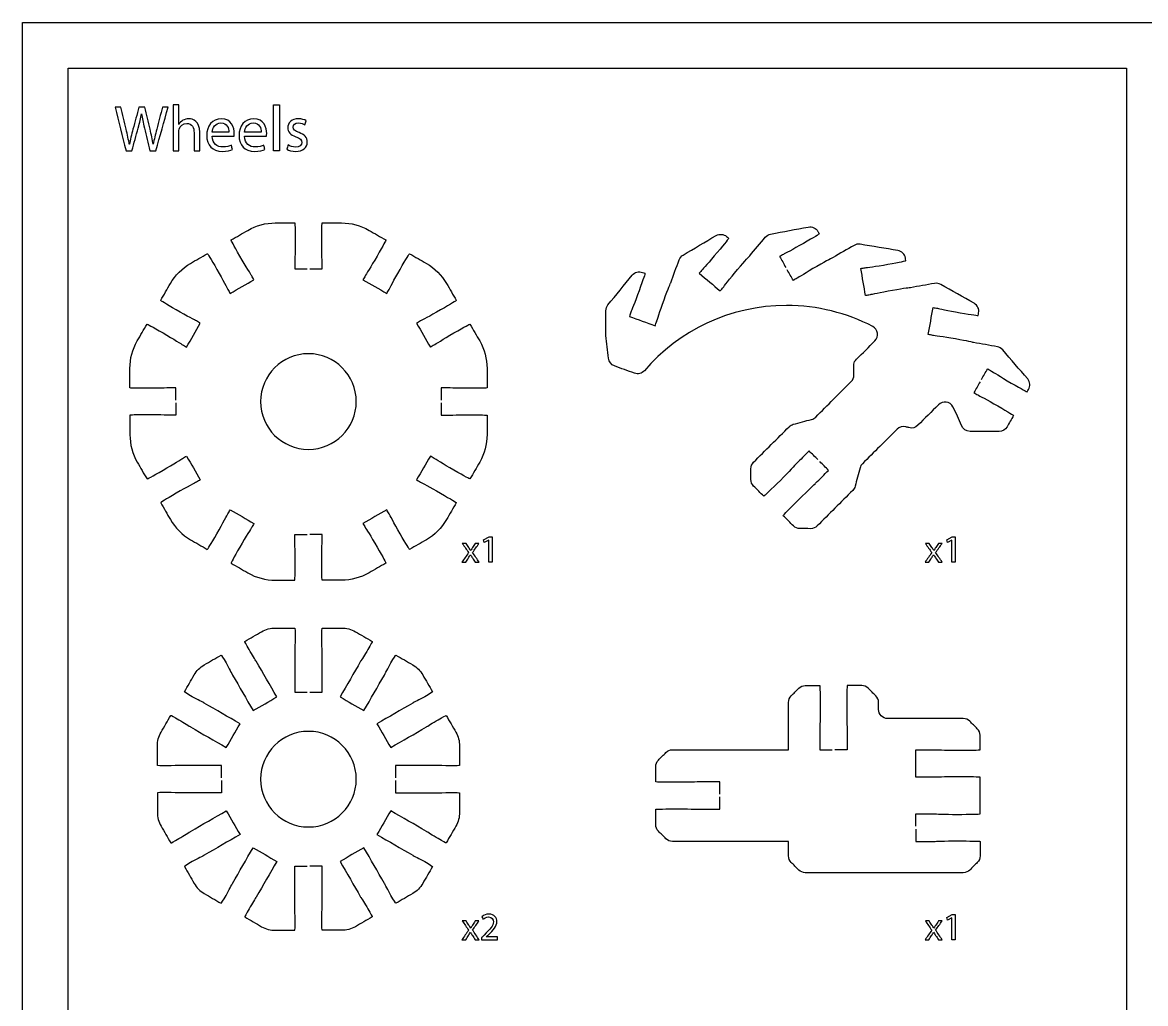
# Model space of a CAD drawing. Extents: x 0 to 395, y 205 to 450.
# Drawn here: x 0 to 122.6, y 342.9 to 450 of the extents above; entities that cross this region are included whole.
import ezdxf

# ---------------------------------------------------------------- set-up
doc = ezdxf.new("R2010")
doc.units = 0
doc.header["$MEASUREMENT"] = 0
doc.layers.add('DEFAULT', color=18, linetype='CONTINUOUS')

msp = doc.modelspace()

# ---------------------------------------------------------------- linework, layer by layer
at = {"layer": 'DEFAULT', "color": 18}
for points in [[(395, 205), (0, 205), (0, 450), (395, 450)], [(120.56, 304.92), (5, 304.92), (5, 445), (120.56, 445)], [(27.43, 441.01), (28.06, 441.01), (28.06, 436), (27.43, 436)], [(50.92, 393.49), (50.91, 393.49), (50.43, 393.23), (50.36, 393.51), (50.96, 393.84), (51.28, 393.84), (51.28, 391.09), (50.92, 391.09)], [(101.49, 393.49), (101.48, 393.49), (101.01, 393.23), (100.93, 393.51), (101.53, 393.84), (101.85, 393.84), (101.85, 391.09), (101.49, 391.09)], [(101.49, 352.27), (101.48, 352.27), (101.01, 352.01), (100.93, 352.3), (101.53, 352.62), (101.85, 352.62), (101.85, 349.87), (101.49, 349.87)]]:
    msp.add_lwpolyline(points, close=True, dxfattribs=at)
for points, knots in [([(11.31, 436), (10.91, 437.59), (10.51, 439.17), (10.11, 440.76), (10.32, 440.76), (10.54, 440.76), (10.76, 440.76), (10.94, 439.95), (11.13, 439.15), (11.32, 438.35), (11.46, 437.76), (11.59, 437.16), (11.67, 436.71), (11.68, 436.71), (11.68, 436.71), (11.69, 436.71), (11.76, 437.18), (11.91, 437.74), (12.07, 438.36), (12.29, 439.16), (12.5, 439.96), (12.71, 440.76), (12.92, 440.76), (13.14, 440.76), (13.35, 440.76), (13.54, 439.95), (13.74, 439.15), (13.93, 438.34), (14.06, 437.78), (14.19, 437.21), (14.26, 436.71), (14.27, 436.71), (14.27, 436.71), (14.28, 436.71), (14.38, 437.23), (14.51, 437.76), (14.66, 438.36), (14.87, 439.16), (15.08, 439.96), (15.29, 440.76), (15.5, 440.76), (15.7, 440.76), (15.91, 440.76), (15.46, 439.17), (15.02, 437.59), (14.57, 436), (14.35, 436), (14.14, 436), (13.92, 436), (13.72, 436.83), (13.52, 437.65), (13.32, 438.48), (13.18, 439.08), (13.08, 439.55), (13.01, 440.03), (13.01, 440.03), (13, 440.03), (13, 440.03), (12.91, 439.56), (12.81, 439.09), (12.63, 438.48), (12.41, 437.65), (12.18, 436.83), (11.95, 436), (11.74, 436), (11.53, 436), (11.31, 436)], [0, 0, 0, 0, 13.909016, 13.909016, 13.909016, 15.749016, 15.749016, 15.749016, 22.755159, 22.755159, 22.755159, 23.755159, 23.755159, 23.755159, 23.795159, 23.795159, 23.795159, 24.795159, 24.795159, 24.795159, 31.829361, 31.829361, 31.829361, 33.649361, 33.649361, 33.649361, 40.683455, 40.683455, 40.683455, 41.683455, 41.683455, 41.683455, 41.723455, 41.723455, 41.723455, 42.723455, 42.723455, 42.723455, 49.75282, 49.75282, 49.75282, 51.53282, 51.53282, 51.53282, 65.545827, 65.545827, 65.545827, 67.365827, 67.365827, 67.365827, 74.589942, 74.589942, 74.589942, 75.589942, 75.589942, 75.589942, 75.629942, 75.629942, 75.629942, 76.629942, 76.629942, 76.629942, 83.909, 83.909, 83.909, 85.729, 85.729, 85.729, 85.729]), ([(16.45, 441.01), (16.66, 441.01), (16.86, 441.01), (17.07, 441.01), (17.07, 440.3), (17.07, 439.59), (17.07, 438.88), (17.07, 438.88), (17.08, 438.88), (17.08, 438.88), (17.18, 439.06), (17.34, 439.21), (17.53, 439.32), (17.71, 439.42), (17.93, 439.49), (18.16, 439.49), (18.62, 439.49), (19.36, 439.21), (19.36, 438.03), (19.36, 437.36), (19.36, 436.68), (19.36, 436), (19.15, 436), (18.94, 436), (18.74, 436), (18.74, 436.65), (18.74, 437.31), (18.74, 437.96), (18.74, 438.51), (18.53, 438.98), (17.94, 438.98), (17.54, 438.98), (17.22, 438.7), (17.11, 438.36), (17.08, 438.27), (17.07, 438.18), (17.07, 438.06), (17.07, 437.37), (17.07, 436.69), (17.07, 436), (16.86, 436), (16.66, 436), (16.45, 436), (16.45, 437.67), (16.45, 439.34), (16.45, 441.01)], [14.203, 14.203, 14.203, 14.203, 15.963, 15.963, 15.963, 22.004, 22.004, 22.004, 22.044, 22.044, 22.044, 23.044, 23.044, 23.044, 24.044, 24.044, 24.044, 25.044, 25.044, 25.044, 30.806, 30.806, 30.806, 32.567, 32.567, 32.567, 38.128, 38.128, 38.128, 39.128, 39.128, 39.128, 40.128, 40.128, 40.128, 41.128, 41.128, 41.128, 46.969, 46.969, 46.969, 48.729, 48.729, 48.729, 62.932, 62.932, 62.932, 62.932]), ([(20.71, 437.59), (20.72, 436.75), (21.26, 436.41), (21.88, 436.41), (22.33, 436.41), (22.59, 436.49), (22.83, 436.59), (22.86, 436.44), (22.9, 436.29), (22.93, 436.14), (22.71, 436.04), (22.34, 435.93), (21.8, 435.93), (20.75, 435.93), (20.12, 436.62), (20.12, 437.65), (20.12, 438.68), (20.72, 439.49), (21.72, 439.49), (22.83, 439.49), (23.13, 438.51), (23.13, 437.88), (23.13, 437.76), (23.12, 437.66), (23.11, 437.59), (22.31, 437.59), (21.51, 437.59), (20.71, 437.59)], [6.802, 6.802, 6.802, 6.802, 7.802, 7.802, 7.802, 8.802, 8.802, 8.802, 10.097222, 10.097222, 10.097222, 11.097222, 11.097222, 11.097222, 12.097222, 12.097222, 12.097222, 13.097222, 13.097222, 13.097222, 14.097222, 14.097222, 14.097222, 15.097222, 15.097222, 15.097222, 21.899222, 21.899222, 21.899222, 21.899222]), ([(22.53, 438.04), (22.54, 438.43), (22.37, 439.05), (21.67, 439.05), (21.04, 439.05), (20.77, 438.47), (20.72, 438.04), (21.32, 438.04), (21.93, 438.04), (22.53, 438.04)], [5.141, 5.141, 5.141, 5.141, 6.141, 6.141, 6.141, 7.141, 7.141, 7.141, 12.282, 12.282, 12.282, 12.282]), ([(24.25, 437.59), (24.26, 436.75), (24.8, 436.41), (25.42, 436.41), (25.86, 436.41), (26.13, 436.49), (26.36, 436.59), (26.4, 436.44), (26.43, 436.29), (26.47, 436.14), (26.25, 436.04), (25.88, 435.93), (25.33, 435.93), (24.28, 435.93), (23.65, 436.62), (23.65, 437.65), (23.65, 438.68), (24.26, 439.49), (25.25, 439.49), (26.37, 439.49), (26.67, 438.51), (26.67, 437.88), (26.67, 437.76), (26.65, 437.66), (26.64, 437.59), (25.84, 437.59), (25.05, 437.59), (24.25, 437.59)], [6.802, 6.802, 6.802, 6.802, 7.802, 7.802, 7.802, 8.802, 8.802, 8.802, 10.097222, 10.097222, 10.097222, 11.097222, 11.097222, 11.097222, 12.097222, 12.097222, 12.097222, 13.097222, 13.097222, 13.097222, 14.097222, 14.097222, 14.097222, 15.097222, 15.097222, 15.097222, 21.899222, 21.899222, 21.899222, 21.899222]), ([(26.07, 438.04), (26.07, 438.43), (25.9, 439.05), (25.21, 439.05), (24.58, 439.05), (24.3, 438.47), (24.25, 438.04), (24.86, 438.04), (25.46, 438.04), (26.07, 438.04)], [5.141, 5.141, 5.141, 5.141, 6.141, 6.141, 6.141, 7.141, 7.141, 7.141, 12.282, 12.282, 12.282, 12.282]), ([(29.01, 436.64), (29.2, 436.51), (29.52, 436.39), (29.83, 436.39), (30.28, 436.39), (30.5, 436.61), (30.5, 436.9), (30.5, 437.19), (30.32, 437.35), (29.86, 437.52), (29.25, 437.74), (28.96, 438.08), (28.96, 438.49), (28.96, 439.04), (29.4, 439.49), (30.14, 439.49), (30.48, 439.49), (30.79, 439.39), (30.98, 439.28), (30.92, 439.13), (30.87, 438.98), (30.82, 438.83), (30.69, 438.91), (30.44, 439.03), (30.12, 439.03), (29.76, 439.03), (29.55, 438.82), (29.55, 438.56), (29.55, 438.28), (29.76, 438.15), (30.2, 437.98), (30.79, 437.76), (31.1, 437.46), (31.1, 436.95), (31.1, 436.35), (30.63, 435.93), (29.82, 435.93), (29.44, 435.93), (29.1, 436.02), (28.86, 436.16), (28.91, 436.32), (28.96, 436.48), (29.01, 436.64)], [1.41134, 1.41134, 1.41134, 1.41134, 2.41134, 2.41134, 2.41134, 3.41134, 3.41134, 3.41134, 4.41134, 4.41134, 4.41134, 5.41134, 5.41134, 5.41134, 6.41134, 6.41134, 6.41134, 7.41134, 7.41134, 7.41134, 8.764854, 8.764854, 8.764854, 9.764854, 9.764854, 9.764854, 10.764854, 10.764854, 10.764854, 11.764854, 11.764854, 11.764854, 12.764854, 12.764854, 12.764854, 13.764854, 13.764854, 13.764854, 14.764854, 14.764854, 14.764854, 16.176194, 16.176194, 16.176194, 16.176194]), ([(48.44, 393.13), (48.54, 392.99), (48.64, 392.84), (48.73, 392.69), (48.81, 392.58), (48.87, 392.47), (48.94, 392.36), (48.94, 392.36), (48.95, 392.36), (48.95, 392.36), (49.02, 392.48), (49.09, 392.59), (49.16, 392.7), (49.25, 392.84), (49.35, 392.99), (49.44, 393.13), (49.58, 393.13), (49.71, 393.13), (49.85, 393.13), (49.61, 392.8), (49.38, 392.47), (49.15, 392.14), (49.39, 391.79), (49.63, 391.44), (49.87, 391.09), (49.73, 391.09), (49.58, 391.09), (49.44, 391.09), (49.34, 391.24), (49.24, 391.39), (49.14, 391.55), (49.06, 391.67), (48.99, 391.78), (48.91, 391.9), (48.85, 391.78), (48.77, 391.67), (48.7, 391.55), (48.6, 391.39), (48.5, 391.24), (48.4, 391.09), (48.27, 391.09), (48.13, 391.09), (47.99, 391.09), (48.23, 391.43), (48.48, 391.78), (48.72, 392.13), (48.49, 392.47), (48.26, 392.8), (48.03, 393.13), (48.16, 393.13), (48.3, 393.13), (48.44, 393.13)], [0, 0, 0, 0, 1.496308, 1.496308, 1.496308, 2.496308, 2.496308, 2.496308, 2.532308, 2.532308, 2.532308, 3.532308, 3.532308, 3.532308, 5.012538, 5.012538, 5.012538, 6.150538, 6.150538, 6.150538, 9.584447, 9.584447, 9.584447, 13.210123, 13.210123, 13.210123, 14.409123, 14.409123, 14.409123, 15.970138, 15.970138, 15.970138, 16.993138, 16.993138, 16.993138, 17.993138, 17.993138, 17.993138, 19.546556, 19.546556, 19.546556, 20.710556, 20.710556, 20.710556, 24.320184, 24.320184, 24.320184, 27.777882, 27.777882, 27.777882, 28.953882, 28.953882, 28.953882, 28.953882]), ([(99.02, 393.13), (99.11, 392.99), (99.21, 392.84), (99.31, 392.69), (99.38, 392.58), (99.45, 392.47), (99.52, 392.36), (99.52, 392.36), (99.52, 392.36), (99.53, 392.36), (99.6, 392.48), (99.66, 392.59), (99.73, 392.7), (99.83, 392.84), (99.92, 392.99), (100.02, 393.13), (100.15, 393.13), (100.29, 393.13), (100.42, 393.13), (100.19, 392.8), (99.96, 392.47), (99.72, 392.14), (99.96, 391.79), (100.2, 391.44), (100.44, 391.09), (100.3, 391.09), (100.16, 391.09), (100.02, 391.09), (99.92, 391.24), (99.82, 391.39), (99.72, 391.55), (99.64, 391.67), (99.57, 391.78), (99.49, 391.9), (99.42, 391.78), (99.35, 391.67), (99.27, 391.55), (99.18, 391.39), (99.08, 391.24), (98.98, 391.09), (98.84, 391.09), (98.7, 391.09), (98.57, 391.09), (98.81, 391.43), (99.05, 391.78), (99.3, 392.13), (99.06, 392.47), (98.83, 392.8), (98.6, 393.13), (98.74, 393.13), (98.88, 393.13), (99.02, 393.13)], [1.176, 1.176, 1.176, 1.176, 2.672308, 2.672308, 2.672308, 3.672308, 3.672308, 3.672308, 3.708308, 3.708308, 3.708308, 4.708308, 4.708308, 4.708308, 6.188538, 6.188538, 6.188538, 7.326538, 7.326538, 7.326538, 10.760447, 10.760447, 10.760447, 14.386123, 14.386123, 14.386123, 15.585123, 15.585123, 15.585123, 17.146138, 17.146138, 17.146138, 18.169138, 18.169138, 18.169138, 19.169138, 19.169138, 19.169138, 20.722556, 20.722556, 20.722556, 21.887556, 21.887556, 21.887556, 25.497756, 25.497756, 25.497756, 28.955454, 28.955454, 28.955454, 30.131454, 30.131454, 30.131454, 30.131454]), ([(50.11, 349.87), (50.11, 349.95), (50.11, 350.02), (50.11, 350.1), (50.21, 350.19), (50.3, 350.29), (50.4, 350.38), (51.1, 351.05), (51.42, 351.41), (51.42, 351.82), (51.42, 352.1), (51.29, 352.36), (50.88, 352.36), (50.63, 352.36), (50.42, 352.23), (50.29, 352.12), (50.26, 352.21), (50.22, 352.3), (50.18, 352.39), (50.37, 352.55), (50.64, 352.67), (50.95, 352.67), (51.55, 352.67), (51.8, 352.26), (51.8, 351.87), (51.8, 351.36), (51.43, 350.95), (50.85, 350.39), (50.78, 350.32), (50.7, 350.25), (50.63, 350.18), (51.04, 350.18), (51.45, 350.18), (51.86, 350.18), (51.86, 350.08), (51.86, 349.97), (51.86, 349.87), (51.28, 349.87), (50.69, 349.87), (50.11, 349.87)], [4.977, 4.977, 4.977, 4.977, 5.624, 5.624, 5.624, 6.777406, 6.777406, 6.777406, 7.777406, 7.777406, 7.777406, 8.777406, 8.777406, 8.777406, 9.777406, 9.777406, 9.777406, 10.592847, 10.592847, 10.592847, 11.592847, 11.592847, 11.592847, 12.592847, 12.592847, 12.592847, 13.592847, 13.592847, 13.592847, 14.465733, 14.465733, 14.465733, 17.967733, 17.967733, 17.967733, 18.843733, 18.843733, 18.843733, 23.820733, 23.820733, 23.820733, 23.820733]), ([(48.44, 351.92), (48.54, 351.77), (48.64, 351.62), (48.73, 351.48), (48.81, 351.36), (48.87, 351.26), (48.94, 351.14), (48.94, 351.14), (48.95, 351.14), (48.95, 351.14), (49.02, 351.27), (49.09, 351.37), (49.16, 351.48), (49.25, 351.63), (49.35, 351.77), (49.44, 351.92), (49.58, 351.92), (49.71, 351.92), (49.85, 351.92), (49.61, 351.59), (49.38, 351.26), (49.15, 350.93), (49.39, 350.57), (49.63, 350.22), (49.87, 349.87), (49.73, 349.87), (49.58, 349.87), (49.44, 349.87), (49.34, 350.02), (49.24, 350.18), (49.14, 350.33), (49.06, 350.45), (49, 350.56), (48.92, 350.69), (48.85, 350.56), (48.77, 350.45), (48.7, 350.33), (48.6, 350.18), (48.5, 350.02), (48.4, 349.87), (48.27, 349.87), (48.13, 349.87), (47.99, 349.87), (48.24, 350.22), (48.48, 350.57), (48.72, 350.91), (48.49, 351.25), (48.26, 351.58), (48.03, 351.92), (48.16, 351.92), (48.3, 351.92), (48.44, 351.92)], [0, 0, 0, 0, 1.496308, 1.496308, 1.496308, 2.496308, 2.496308, 2.496308, 2.532308, 2.532308, 2.532308, 3.532308, 3.532308, 3.532308, 5.012538, 5.012538, 5.012538, 6.150538, 6.150538, 6.150538, 9.584447, 9.584447, 9.584447, 13.210123, 13.210123, 13.210123, 14.409123, 14.409123, 14.409123, 15.970138, 15.970138, 15.970138, 16.993138, 16.993138, 16.993138, 17.993138, 17.993138, 17.993138, 19.546556, 19.546556, 19.546556, 20.710556, 20.710556, 20.710556, 24.320184, 24.320184, 24.320184, 27.777882, 27.777882, 27.777882, 28.953882, 28.953882, 28.953882, 28.953882]), ([(99.02, 351.92), (99.11, 351.77), (99.21, 351.62), (99.31, 351.48), (99.38, 351.36), (99.45, 351.26), (99.52, 351.14), (99.52, 351.14), (99.52, 351.14), (99.53, 351.14), (99.6, 351.27), (99.66, 351.37), (99.73, 351.48), (99.83, 351.63), (99.92, 351.77), (100.02, 351.92), (100.15, 351.92), (100.29, 351.92), (100.42, 351.92), (100.19, 351.59), (99.96, 351.26), (99.72, 350.93), (99.96, 350.57), (100.2, 350.22), (100.44, 349.87), (100.3, 349.87), (100.16, 349.87), (100.02, 349.87), (99.92, 350.02), (99.82, 350.18), (99.72, 350.33), (99.64, 350.45), (99.57, 350.56), (99.49, 350.69), (99.42, 350.56), (99.35, 350.45), (99.27, 350.33), (99.18, 350.18), (99.08, 350.02), (98.98, 349.87), (98.84, 349.87), (98.7, 349.87), (98.57, 349.87), (98.81, 350.22), (99.05, 350.57), (99.3, 350.91), (99.06, 351.25), (98.83, 351.58), (98.6, 351.92), (98.74, 351.92), (98.88, 351.92), (99.02, 351.92)], [0, 0, 0, 0, 1.496308, 1.496308, 1.496308, 2.496308, 2.496308, 2.496308, 2.532308, 2.532308, 2.532308, 3.532308, 3.532308, 3.532308, 5.012538, 5.012538, 5.012538, 6.150538, 6.150538, 6.150538, 9.584447, 9.584447, 9.584447, 13.210123, 13.210123, 13.210123, 14.409123, 14.409123, 14.409123, 15.970138, 15.970138, 15.970138, 16.993138, 16.993138, 16.993138, 17.993138, 17.993138, 17.993138, 19.546556, 19.546556, 19.546556, 20.710556, 20.710556, 20.710556, 24.320184, 24.320184, 24.320184, 27.777882, 27.777882, 27.777882, 28.953882, 28.953882, 28.953882, 28.953882])]:
    msp.add_open_spline(points, degree=3, knots=knots, dxfattribs=at)
at = {"layer": 'DEFAULT', "color": 1}
for points, knots in [([(16.73, 408.77), (16.73, 409.22), (16.73, 409.67), (16.73, 410.12), (16.57, 410.12), (16.4, 410.12), (16.24, 410.12), (16.11, 410.12), (15.12, 410.07), (13.73, 410.07), (12.35, 410.07), (11.73, 410.09), (11.73, 410.12), (11.73, 410.82), (11.73, 411.53), (11.73, 412.24), (11.73, 413.29), (12.01, 414.33), (12.54, 415.24), (12.89, 415.85), (13.24, 416.46), (13.6, 417.07), (13.61, 417.09), (14.16, 416.81), (15.35, 416.11), (16.55, 415.42), (17.39, 414.88), (17.49, 414.82), (17.64, 414.74), (17.78, 414.65), (17.92, 414.57), (18.42, 415.43), (18.92, 416.3), (19.42, 417.17), (19.28, 417.25), (19.14, 417.33), (18.99, 417.42), (18.88, 417.48), (18, 417.93), (16.8, 418.62), (15.62, 419.3), (15.1, 419.64), (15.1, 419.67), (15.45, 420.28), (15.8, 420.89), (16.15, 421.5), (16.68, 422.41), (17.43, 423.17), (18.34, 423.7), (18.96, 424.05), (19.57, 424.4), (20.18, 424.76), (20.21, 424.76), (20.55, 424.23), (21.23, 423.05), (21.92, 421.85), (22.37, 420.97), (22.44, 420.86), (22.52, 420.71), (22.6, 420.57), (22.68, 420.43), (23.55, 420.92), (24.41, 421.42), (25.28, 421.92), (25.2, 422.07), (25.12, 422.21), (25.03, 422.36), (24.97, 422.47), (24.43, 423.3), (23.74, 424.5), (23.05, 425.7), (22.76, 426.24), (22.78, 426.26), (23.39, 426.61), (24, 426.96), (24.61, 427.31), (25.52, 427.84), (26.56, 428.12), (27.61, 428.12), (28.32, 428.12), (29.03, 428.12), (29.73, 428.12), (29.76, 428.12), (29.78, 427.5), (29.78, 426.12), (29.78, 424.74), (29.73, 423.74), (29.73, 423.62), (29.73, 423.45), (29.73, 423.28), (29.73, 423.12), (30.18, 423.12), (30.63, 423.12), (31.08, 423.12)], [0, 0, 0, 0, 3.82, 3.82, 3.82, 5.23, 5.23, 5.23, 6.23, 6.23, 6.23, 7.23, 7.23, 7.23, 13.24, 13.24, 13.24, 14.24, 14.24, 14.24, 20.234673, 20.234673, 20.234673, 21.234673, 21.234673, 21.234673, 22.234673, 22.234673, 22.234673, 23.646232, 23.646232, 23.646232, 32.145179, 32.145179, 32.145179, 33.556738, 33.556738, 33.556738, 34.556738, 34.556738, 34.556738, 35.556738, 35.556738, 35.556738, 41.546413, 41.546413, 41.546413, 42.546413, 42.546413, 42.546413, 48.563406, 48.563406, 48.563406, 49.563406, 49.563406, 49.563406, 50.563406, 50.563406, 50.563406, 51.978644, 51.978644, 51.978644, 60.477591, 60.477591, 60.477591, 61.89283, 61.89283, 61.89283, 62.89283, 62.89283, 62.89283, 63.89283, 63.89283, 63.89283, 69.887502, 69.887502, 69.887502, 70.887502, 70.887502, 70.887502, 76.897502, 76.897502, 76.897502, 77.897502, 77.897502, 77.897502, 78.897502, 78.897502, 78.897502, 80.317502, 80.317502, 80.317502, 84.147502, 84.147502, 84.147502, 84.147502]), ([(31.38, 423.12), (31.83, 423.12), (32.28, 423.12), (32.73, 423.12), (32.73, 423.28), (32.73, 423.45), (32.73, 423.62), (32.73, 423.74), (32.68, 424.74), (32.68, 426.12), (32.68, 427.5), (32.71, 428.12), (32.73, 428.12), (33.44, 428.12), (34.14, 428.12), (34.85, 428.12), (35.9, 428.12), (36.94, 427.84), (37.85, 427.31), (38.46, 426.96), (39.07, 426.61), (39.68, 426.26), (39.71, 426.24), (39.42, 425.7), (38.72, 424.5), (38.03, 423.3), (37.5, 422.47), (37.43, 422.36), (37.35, 422.21), (37.27, 422.07), (37.18, 421.92), (38.05, 421.42), (38.91, 420.92), (39.78, 420.43), (39.86, 420.57), (39.95, 420.71), (40.03, 420.86), (40.09, 420.97), (40.55, 421.85), (41.24, 423.05), (41.92, 424.24), (42.25, 424.76), (42.28, 424.76), (42.89, 424.4), (43.5, 424.05), (44.11, 423.7), (45.03, 423.17), (45.78, 422.41), (46.31, 421.5), (46.67, 420.89), (47.02, 420.28), (47.37, 419.67), (47.37, 419.63), (46.85, 419.3), (45.66, 418.62), (44.46, 417.93), (43.58, 417.48), (43.47, 417.42), (43.33, 417.33), (43.18, 417.25), (43.04, 417.17), (43.54, 416.3), (44.04, 415.43), (44.54, 414.57), (44.68, 414.65), (44.83, 414.74), (44.97, 414.82), (45.08, 414.88), (45.91, 415.42), (47.11, 416.11), (48.31, 416.81), (48.86, 417.09), (48.87, 417.07), (49.22, 416.46), (49.58, 415.84), (49.93, 415.23), (50.45, 414.32), (50.73, 413.28), (50.73, 412.23), (50.73, 411.53), (50.73, 410.82), (50.73, 410.12), (50.73, 410.09), (50.12, 410.07), (48.73, 410.07), (47.35, 410.07), (46.36, 410.12), (46.23, 410.12), (46.06, 410.12), (45.9, 410.12), (45.73, 410.12), (45.73, 409.67), (45.73, 409.22), (45.73, 408.77)], [0, 0, 0, 0, 3.82, 3.82, 3.82, 5.24, 5.24, 5.24, 6.24, 6.24, 6.24, 7.24, 7.24, 7.24, 13.25, 13.25, 13.25, 14.25, 14.25, 14.25, 20.253332, 20.253332, 20.253332, 21.253332, 21.253332, 21.253332, 22.253332, 22.253332, 22.253332, 23.673544, 23.673544, 23.673544, 32.172491, 32.172491, 32.172491, 33.592702, 33.592702, 33.592702, 34.592702, 34.592702, 34.592702, 35.592702, 35.592702, 35.592702, 41.587375, 41.587375, 41.587375, 42.587375, 42.587375, 42.587375, 48.590707, 48.590707, 48.590707, 49.590707, 49.590707, 49.590707, 50.590707, 50.590707, 50.590707, 52.002266, 52.002266, 52.002266, 60.501213, 60.501213, 60.501213, 61.912773, 61.912773, 61.912773, 62.912773, 62.912773, 62.912773, 63.912773, 63.912773, 63.912773, 69.933437, 69.933437, 69.933437, 70.933437, 70.933437, 70.933437, 76.933437, 76.933437, 76.933437, 77.933437, 77.933437, 77.933437, 78.933437, 78.933437, 78.933437, 80.353437, 80.353437, 80.353437, 84.183437, 84.183437, 84.183437, 84.183437]), ([(86.86, 402.28), (86.54, 402.59), (86.22, 402.91), (85.9, 403.23), (85.43, 402.76), (84.96, 402.29), (84.49, 401.82), (84.4, 401.73), (83.73, 401), (82.76, 400.01), (81.79, 399.05), (80.99, 398.28), (80.95, 398.28), (80.58, 398.66), (80.21, 399.03), (79.83, 399.4), (79.65, 399.59), (79.54, 399.85), (79.54, 400.11), (79.54, 400.5), (79.54, 400.89), (79.54, 401.28), (79.54, 401.55), (79.65, 401.8), (79.83, 401.99), (81.13, 403.28), (82.42, 404.58), (83.72, 405.87), (83.84, 406), (84, 406.09), (84.17, 406.14), (84.83, 406.31), (85.5, 406.49), (86.17, 406.67), (86.34, 406.72), (86.5, 406.81), (86.62, 406.93), (87.92, 408.23), (89.21, 409.52), (90.5, 410.82), (90.7, 411), (90.8, 411.26), (90.8, 411.53), (90.8, 411.92), (90.8, 412.31), (90.8, 412.7), (90.8, 412.9), (90.9, 413.06), (91.09, 413.24), (91.75, 413.91), (92.42, 414.57), (93.08, 415.23), (93.55, 415.7), (93.44, 416.51), (92.85, 416.82), (90.03, 418.28), (86.82, 419.11), (83.43, 419.11), (77.22, 419.11), (71.66, 416.35), (67.91, 411.99), (67.64, 411.68), (67.2, 411.57), (66.82, 411.71), (66.09, 411.98), (65.37, 412.24), (64.64, 412.51), (64.29, 412.64), (64.03, 412.96), (63.99, 413.34), (63.9, 414.17), (63.8, 415), (63.71, 415.83), (63.71, 415.85), (63.71, 415.87), (63.71, 415.89), (63.71, 416.78), (63.71, 417.66), (63.71, 418.54), (63.71, 418.78), (63.79, 419), (63.93, 419.18), (64.82, 420.26), (65.7, 421.33), (66.59, 422.41), (66.86, 422.74), (67.31, 422.86), (67.7, 422.72), (67.8, 422.68), (67.89, 422.65), (67.98, 422.62), (68, 422.61), (67.81, 422.02), (67.34, 420.72), (66.87, 419.42), (66.48, 418.51), (66.44, 418.39), (66.38, 418.23), (66.33, 418.07), (66.27, 417.92), (67.21, 417.58), (68.15, 417.23), (69.09, 416.89), (69.14, 417.05), (69.2, 417.2), (69.26, 417.36), (69.3, 417.48), (69.59, 418.43), (70.06, 419.73), (70.54, 421.03), (70.77, 421.52), (70.8, 421.59), (71.1, 422.42), (71.4, 423.26), (71.7, 424.09), (71.78, 424.31), (71.94, 424.49), (72.14, 424.61), (73.34, 425.32), (74.54, 426.03), (75.74, 426.74), (76.1, 426.95), (76.56, 426.91), (76.89, 426.64), (76.96, 426.58), (77.04, 426.52), (77.11, 426.46), (77.13, 426.44), (76.75, 425.95), (75.86, 424.89), (74.98, 423.83), (74.3, 423.1), (74.22, 423), (74.11, 422.88), (74.01, 422.75), (73.9, 422.62), (74.66, 421.98), (75.43, 421.34), (76.2, 420.7), (76.3, 420.82), (76.41, 420.95), (76.52, 421.08), (76.6, 421.18), (77.2, 421.97), (78.09, 423.03), (78.98, 424.08), (79.36, 424.47), (79.41, 424.53), (79.98, 425.21), (80.55, 425.89), (81.12, 426.56), (81.27, 426.74), (81.47, 426.86), (81.7, 426.9), (83.07, 427.16), (84.44, 427.42), (85.81, 427.67), (86.23, 427.75), (86.65, 427.56), (86.86, 427.19), (86.91, 427.11), (86.96, 427.02), (87.01, 426.93), (86.99, 426.89), (86.46, 426.56), (85.3, 425.89), (84.1, 425.2), (83.22, 424.75), (83.11, 424.69), (82.97, 424.6), (82.82, 424.52), (82.68, 424.44), (82.9, 424.05), (83.13, 423.66), (83.35, 423.27)], [0, 0, 0, 0, 3.825454, 3.825454, 3.825454, 9.482308, 9.482308, 9.482308, 10.482308, 10.482308, 10.482308, 11.482308, 11.482308, 11.482308, 15.979508, 15.979508, 15.979508, 16.979508, 16.979508, 16.979508, 20.299508, 20.299508, 20.299508, 21.299508, 21.299508, 21.299508, 36.869999, 36.869999, 36.869999, 37.869999, 37.869999, 37.869999, 43.759524, 43.759524, 43.759524, 44.759524, 44.759524, 44.759524, 60.330015, 60.330015, 60.330015, 61.330015, 61.330015, 61.330015, 64.650015, 64.650015, 64.650015, 65.650015, 65.650015, 65.650015, 73.619111, 73.619111, 73.619111, 74.619111, 74.619111, 74.619111, 75.619111, 75.619111, 75.619111, 76.619111, 76.619111, 76.619111, 77.619111, 77.619111, 77.619111, 84.186561, 84.186561, 84.186561, 85.186561, 85.186561, 85.186561, 92.300562, 92.300562, 92.300562, 93.300562, 93.300562, 93.300562, 100.810562, 100.810562, 100.810562, 101.810562, 101.810562, 101.810562, 113.676049, 113.676049, 113.676049, 114.676049, 114.676049, 114.676049, 115.504783, 115.504783, 115.504783, 116.504783, 116.504783, 116.504783, 117.504783, 117.504783, 117.504783, 118.91875, 118.91875, 118.91875, 127.422172, 127.422172, 127.422172, 128.836138, 128.836138, 128.836138, 129.836138, 129.836138, 129.836138, 130.836138, 130.836138, 130.836138, 138.368157, 138.368157, 138.368157, 139.368157, 139.368157, 139.368157, 151.225855, 151.225855, 151.225855, 152.225855, 152.225855, 152.225855, 153.056818, 153.056818, 153.056818, 154.056818, 154.056818, 154.056818, 155.056818, 155.056818, 155.056818, 156.469086, 156.469086, 156.469086, 164.965656, 164.965656, 164.965656, 166.377923, 166.377923, 166.377923, 167.377923, 167.377923, 167.377923, 168.377923, 168.377923, 168.377923, 175.909092, 175.909092, 175.909092, 176.909092, 176.909092, 176.909092, 188.771132, 188.771132, 188.771132, 189.771132, 189.771132, 189.771132, 190.614679, 190.614679, 190.614679, 191.614679, 191.614679, 191.614679, 192.614679, 192.614679, 192.614679, 194.03489, 194.03489, 194.03489, 197.856434, 197.856434, 197.856434, 197.856434]), ([(104.72, 411.02), (104.94, 411.41), (105.17, 411.8), (105.4, 412.19), (105.54, 412.11), (105.68, 412.02), (105.83, 411.94), (105.94, 411.87), (106.77, 411.34), (107.97, 410.64), (109.17, 409.95), (109.71, 409.66), (109.73, 409.69), (109.78, 409.77), (109.82, 409.85), (109.87, 409.94), (110.08, 410.3), (110.04, 410.77), (109.77, 411.09), (108.86, 412.15), (107.95, 413.21), (107.04, 414.27), (106.89, 414.44), (106.68, 414.56), (106.46, 414.6), (105.59, 414.76), (104.71, 414.91), (103.84, 415.06), (103.77, 415.07), (103.24, 415.22), (101.88, 415.46), (100.52, 415.7), (99.53, 415.82), (99.41, 415.84), (99.24, 415.87), (99.08, 415.9), (98.91, 415.93), (99.09, 416.92), (99.26, 417.9), (99.44, 418.88), (99.6, 418.86), (99.76, 418.83), (99.93, 418.8), (100.05, 418.78), (101.02, 418.56), (102.38, 418.32), (103.74, 418.08), (104.36, 417.99), (104.36, 418.02), (104.38, 418.11), (104.39, 418.21), (104.41, 418.3), (104.49, 418.72), (104.29, 419.14), (103.92, 419.35), (102.7, 420.03), (101.49, 420.72), (100.27, 421.4), (100.07, 421.51), (99.84, 421.56), (99.61, 421.51), (98.74, 421.36), (97.86, 421.21), (96.99, 421.05), (96.92, 421.04), (96.37, 420.99), (95.01, 420.75), (93.65, 420.51), (92.68, 420.3), (92.56, 420.27), (92.39, 420.24), (92.23, 420.21), (92.07, 420.19), (91.89, 421.17), (91.72, 422.15), (91.55, 423.14), (91.71, 423.17), (91.87, 423.2), (92.04, 423.22), (92.16, 423.25), (93.15, 423.37), (94.51, 423.61), (95.86, 423.85), (96.47, 423.98), (96.47, 424.01), (96.45, 424.1), (96.43, 424.2), (96.42, 424.29), (96.35, 424.71), (96.01, 425.04), (95.6, 425.11), (94.22, 425.33), (92.85, 425.56), (91.47, 425.79), (91.24, 425.83), (91.01, 425.78), (90.81, 425.67), (90.04, 425.23), (89.27, 424.78), (88.51, 424.34), (88.44, 424.31), (87.95, 424.07), (86.75, 423.38), (85.55, 422.69), (84.72, 422.15), (84.61, 422.09), (84.46, 422.01), (84.32, 421.92), (84.18, 421.84), (83.95, 422.23), (83.73, 422.62), (83.5, 423.01)], [0, 0, 0, 0, 3.835205, 3.835205, 3.835205, 5.255417, 5.255417, 5.255417, 6.255417, 6.255417, 6.255417, 7.255417, 7.255417, 7.255417, 8.075295, 8.075295, 8.075295, 9.075295, 9.075295, 9.075295, 20.932714, 20.932714, 20.932714, 21.932714, 21.932714, 21.932714, 29.45762, 29.45762, 29.45762, 30.45762, 30.45762, 30.45762, 31.45762, 31.45762, 31.45762, 32.879766, 32.879766, 32.879766, 41.379607, 41.379607, 41.379607, 42.790174, 42.790174, 42.790174, 43.790174, 43.790174, 43.790174, 44.790174, 44.790174, 44.790174, 45.612184, 45.612184, 45.612184, 46.612184, 46.612184, 46.612184, 58.468883, 58.468883, 58.468883, 59.468883, 59.468883, 59.468883, 67.001903, 67.001903, 67.001903, 68.001903, 68.001903, 68.001903, 69.001903, 69.001903, 69.001903, 70.41247, 70.41247, 70.41247, 78.912312, 78.912312, 78.912312, 80.332734, 80.332734, 80.332734, 81.332734, 81.332734, 81.332734, 82.332734, 82.332734, 82.332734, 83.156506, 83.156506, 83.156506, 84.156506, 84.156506, 84.156506, 96.004755, 96.004755, 96.004755, 97.004755, 97.004755, 97.004755, 104.531241, 104.531241, 104.531241, 105.531241, 105.531241, 105.531241, 106.531241, 106.531241, 106.531241, 107.951453, 107.951453, 107.951453, 111.772997, 111.772997, 111.772997, 111.772997]), ([(31.23, 403.4), (28.35, 403.4), (26.01, 405.73), (26.01, 408.62), (26.01, 411.5), (28.35, 413.84), (31.23, 413.84), (34.11, 413.84), (36.45, 411.5), (36.45, 408.62), (36.45, 405.73), (34.11, 403.4), (31.23, 403.4)], [1, 1, 1, 1, 2, 2, 2, 3, 3, 3, 4, 4, 4, 5, 5, 5, 5]), ([(104.57, 410.76), (104.35, 410.37), (104.12, 409.98), (103.9, 409.59), (104.04, 409.51), (104.19, 409.43), (104.33, 409.34), (104.44, 409.28), (105.32, 408.83), (106.52, 408.14), (107.71, 407.45), (108.23, 407.12), (108.23, 407.09), (107.99, 406.68), (107.75, 406.27), (107.51, 405.86), (107.34, 405.55), (107, 405.36), (106.65, 405.36), (105.59, 405.36), (104.53, 405.36), (103.47, 405.36), (103.05, 405.36), (102.68, 405.62), (102.53, 406.01), (102.26, 406.71), (101.95, 407.38), (101.61, 408.04), (101.3, 408.64), (100.5, 408.75), (100.02, 408.27), (99.27, 407.52), (98.52, 406.77), (97.77, 406.03), (97.52, 405.77), (97.15, 405.67), (96.8, 405.77), (96.69, 405.8), (96.58, 405.83), (96.46, 405.86), (96.12, 405.95), (95.75, 405.85), (95.5, 405.6), (94.24, 404.34), (92.98, 403.09), (91.73, 401.83), (91.6, 401.71), (91.51, 401.55), (91.46, 401.38), (91.28, 400.71), (91.1, 400.04), (90.92, 399.37), (90.88, 399.2), (90.79, 399.05), (90.67, 398.92), (89.37, 397.63), (88.08, 396.33), (86.78, 395.04), (86.6, 394.85), (86.34, 394.74), (86.07, 394.74), (85.68, 394.75), (85.3, 394.75), (84.91, 394.75), (84.64, 394.75), (84.39, 394.85), (84.2, 395.04), (83.83, 395.41), (83.45, 395.79), (83.08, 396.16), (83.08, 396.2), (83.84, 397), (84.81, 397.96), (85.79, 398.94), (86.52, 399.61), (86.61, 399.7), (87.08, 400.17), (87.55, 400.64), (88.02, 401.11), (87.71, 401.43), (87.39, 401.75), (87.07, 402.06)], [0, 0, 0, 0, 3.821544, 3.821544, 3.821544, 5.241755, 5.241755, 5.241755, 6.241755, 6.241755, 6.241755, 7.241755, 7.241755, 7.241755, 11.287852, 11.287852, 11.287852, 12.287852, 12.287852, 12.287852, 21.307852, 21.307852, 21.307852, 22.307852, 22.307852, 22.307852, 23.307852, 23.307852, 23.307852, 24.307852, 24.307852, 24.307852, 33.330546, 33.330546, 33.330546, 34.330546, 34.330546, 34.330546, 35.325131, 35.325131, 35.325131, 36.325131, 36.325131, 36.325131, 51.428939, 51.428939, 51.428939, 52.428939, 52.428939, 52.428939, 58.33071, 58.33071, 58.33071, 59.33071, 59.33071, 59.33071, 74.908274, 74.908274, 74.908274, 75.908274, 75.908274, 75.908274, 79.218289, 79.218289, 79.218289, 80.218289, 80.218289, 80.218289, 84.722565, 84.722565, 84.722565, 85.722565, 85.722565, 85.722565, 86.722565, 86.722565, 86.722565, 92.379419, 92.379419, 92.379419, 96.197795, 96.197795, 96.197795, 96.197795]), ([(16.73, 408.47), (16.73, 408.02), (16.73, 407.57), (16.73, 407.12), (16.57, 407.12), (16.4, 407.12), (16.24, 407.12), (16.11, 407.12), (15.12, 407.17), (13.73, 407.17), (12.35, 407.17), (11.73, 407.15), (11.73, 407.12), (11.73, 406.41), (11.73, 405.71), (11.73, 405), (11.73, 403.95), (12.01, 402.91), (12.54, 402), (12.89, 401.39), (13.24, 400.78), (13.6, 400.17), (13.61, 400.15), (14.16, 400.43), (15.35, 401.12), (16.55, 401.82), (17.39, 402.36), (17.49, 402.42), (17.64, 402.5), (17.78, 402.58), (17.92, 402.67), (18.42, 401.8), (18.92, 400.94), (19.42, 400.07), (19.28, 399.99), (19.14, 399.91), (18.99, 399.82), (18.88, 399.76), (18, 399.3), (16.8, 398.61), (15.62, 397.93), (15.1, 397.6), (15.1, 397.57), (15.45, 396.96), (15.8, 396.35), (16.15, 395.74), (16.68, 394.83), (17.43, 394.07), (18.34, 393.54), (18.96, 393.19), (19.57, 392.84), (20.18, 392.48), (20.21, 392.48), (20.55, 393.01), (21.23, 394.19), (21.92, 395.39), (22.37, 396.27), (22.44, 396.38), (22.52, 396.52), (22.6, 396.67), (22.68, 396.81), (23.55, 396.31), (24.41, 395.81), (25.28, 395.31), (25.2, 395.17), (25.12, 395.03), (25.03, 394.88), (24.97, 394.77), (24.43, 393.94), (23.74, 392.74), (23.05, 391.54), (22.76, 391), (22.78, 390.98), (23.39, 390.63), (24, 390.28), (24.61, 389.92), (25.52, 389.4), (26.56, 389.12), (27.61, 389.12), (28.32, 389.12), (29.03, 389.12), (29.73, 389.12), (29.76, 389.12), (29.78, 389.74), (29.78, 391.12), (29.78, 392.5), (29.73, 393.49), (29.73, 393.62), (29.73, 393.79), (29.73, 393.95), (29.73, 394.12), (30.18, 394.12), (30.64, 394.12), (31.09, 394.12)], [0, 0, 0, 0, 3.82, 3.82, 3.82, 5.23, 5.23, 5.23, 6.23, 6.23, 6.23, 7.23, 7.23, 7.23, 13.23, 13.23, 13.23, 14.23, 14.23, 14.23, 20.224673, 20.224673, 20.224673, 21.224673, 21.224673, 21.224673, 22.224673, 22.224673, 22.224673, 23.631229, 23.631229, 23.631229, 32.130176, 32.130176, 32.130176, 33.536732, 33.536732, 33.536732, 34.536732, 34.536732, 34.536732, 35.536732, 35.536732, 35.536732, 41.526406, 41.526406, 41.526406, 42.526406, 42.526406, 42.526406, 48.543399, 48.543399, 48.543399, 49.543399, 49.543399, 49.543399, 50.543399, 50.543399, 50.543399, 51.958637, 51.958637, 51.958637, 60.457584, 60.457584, 60.457584, 61.872823, 61.872823, 61.872823, 62.872823, 62.872823, 62.872823, 63.872823, 63.872823, 63.872823, 69.867495, 69.867495, 69.867495, 70.867495, 70.867495, 70.867495, 76.877495, 76.877495, 76.877495, 77.877495, 77.877495, 77.877495, 78.877495, 78.877495, 78.877495, 80.287495, 80.287495, 80.287495, 84.127495, 84.127495, 84.127495, 84.127495]), ([(45.73, 408.47), (45.73, 408.02), (45.73, 407.57), (45.73, 407.12), (45.9, 407.12), (46.06, 407.12), (46.23, 407.12), (46.36, 407.12), (47.35, 407.17), (48.73, 407.17), (50.12, 407.17), (50.73, 407.14), (50.73, 407.12), (50.73, 406.41), (50.73, 405.71), (50.73, 405.01), (50.73, 403.95), (50.45, 402.92), (49.93, 402.01), (49.58, 401.39), (49.22, 400.78), (48.87, 400.17), (48.86, 400.14), (48.31, 400.43), (47.11, 401.12), (45.91, 401.82), (45.08, 402.36), (44.97, 402.42), (44.83, 402.5), (44.68, 402.58), (44.54, 402.67), (44.04, 401.8), (43.54, 400.94), (43.04, 400.07), (43.18, 399.99), (43.33, 399.91), (43.47, 399.82), (43.58, 399.76), (44.46, 399.3), (45.66, 398.61), (46.85, 397.93), (47.37, 397.6), (47.37, 397.57), (47.02, 396.96), (46.66, 396.35), (46.31, 395.74), (45.78, 394.82), (45.03, 394.07), (44.12, 393.54), (43.5, 393.19), (42.89, 392.83), (42.28, 392.48), (42.25, 392.48), (41.92, 393.01), (41.24, 394.19), (40.55, 395.39), (40.09, 396.27), (40.03, 396.38), (39.95, 396.52), (39.86, 396.67), (39.78, 396.81), (38.91, 396.31), (38.05, 395.81), (37.18, 395.31), (37.27, 395.17), (37.35, 395.03), (37.43, 394.88), (37.5, 394.77), (38.03, 393.94), (38.72, 392.74), (39.42, 391.54), (39.71, 390.99), (39.68, 390.98), (39.07, 390.63), (38.46, 390.28), (37.85, 389.92), (36.94, 389.4), (35.9, 389.12), (34.85, 389.12), (34.14, 389.12), (33.44, 389.12), (32.73, 389.12), (32.7, 389.12), (32.68, 389.74), (32.68, 391.12), (32.68, 392.5), (32.73, 393.49), (32.73, 393.62), (32.73, 393.79), (32.73, 393.95), (32.73, 394.12), (32.28, 394.12), (31.83, 394.12), (31.39, 394.12)], [0, 0, 0, 0, 3.82, 3.82, 3.82, 5.24, 5.24, 5.24, 6.24, 6.24, 6.24, 7.24, 7.24, 7.24, 13.23, 13.23, 13.23, 14.23, 14.23, 14.23, 20.241996, 20.241996, 20.241996, 21.241996, 21.241996, 21.241996, 22.241996, 22.241996, 22.241996, 23.648552, 23.648552, 23.648552, 32.147499, 32.147499, 32.147499, 33.554055, 33.554055, 33.554055, 34.554055, 34.554055, 34.554055, 35.554055, 35.554055, 35.554055, 41.553739, 41.553739, 41.553739, 42.553739, 42.553739, 42.553739, 48.557071, 48.557071, 48.557071, 49.557071, 49.557071, 49.557071, 50.557071, 50.557071, 50.557071, 51.977282, 51.977282, 51.977282, 60.476229, 60.476229, 60.476229, 61.896441, 61.896441, 61.896441, 62.896441, 62.896441, 62.896441, 63.896441, 63.896441, 63.896441, 69.899773, 69.899773, 69.899773, 70.899773, 70.899773, 70.899773, 76.909773, 76.909773, 76.909773, 77.909773, 77.909773, 77.909773, 78.909773, 78.909773, 78.909773, 80.319773, 80.319773, 80.319773, 84.129773, 84.129773, 84.129773, 84.129773]), ([(21.74, 367.55), (21.74, 368), (21.74, 368.45), (21.74, 368.9), (20.24, 368.9), (18.74, 368.9), (17.23, 368.9), (17.11, 368.9), (16.39, 368.85), (15.74, 368.85), (15.1, 368.85), (14.73, 368.87), (14.73, 368.9), (14.73, 369.6), (14.73, 370.31), (14.73, 371.02), (14.73, 371.55), (14.87, 372.06), (15.14, 372.52), (15.49, 373.13), (15.84, 373.74), (16.19, 374.35), (16.21, 374.38), (16.54, 374.21), (17.09, 373.89), (17.65, 373.56), (18.25, 373.16), (18.36, 373.1), (19.66, 372.35), (20.96, 371.6), (22.26, 370.85), (22.76, 371.72), (23.26, 372.58), (23.76, 373.45), (22.46, 374.2), (21.16, 374.95), (19.86, 375.7), (19.75, 375.76), (19.1, 376.08), (18.54, 376.4), (18, 376.72), (17.69, 376.92), (17.69, 376.95), (18.05, 377.56), (18.4, 378.17), (18.75, 378.78), (19.02, 379.24), (19.39, 379.61), (19.85, 379.88), (20.46, 380.23), (21.08, 380.59), (21.69, 380.94), (21.71, 380.95), (21.91, 380.65), (22.23, 380.1), (22.56, 379.53), (22.87, 378.88), (22.94, 378.77), (23.69, 377.47), (24.44, 376.18), (25.19, 374.88), (26.05, 375.38), (26.92, 375.88), (27.78, 376.38), (27.03, 377.67), (26.28, 378.97), (25.53, 380.27), (25.47, 380.38), (25.07, 380.98), (24.74, 381.55), (24.42, 382.1), (24.26, 382.43), (24.28, 382.44), (24.9, 382.79), (25.51, 383.15), (26.12, 383.5), (26.58, 383.76), (27.09, 383.9), (27.62, 383.9), (28.32, 383.9), (29.03, 383.9), (29.73, 383.9), (29.76, 383.9), (29.78, 383.53), (29.78, 382.9), (29.78, 382.24), (29.73, 381.52), (29.73, 381.4), (29.73, 379.9), (29.73, 378.4), (29.73, 376.9), (30.18, 376.9), (30.63, 376.9), (31.08, 376.9)], [0, 0, 0, 0, 3.82, 3.82, 3.82, 16.58, 16.58, 16.58, 17.58, 17.58, 17.58, 18.58, 18.58, 18.58, 24.59, 24.59, 24.59, 25.59, 25.59, 25.59, 31.593332, 31.593332, 31.593332, 32.593332, 32.593332, 32.593332, 33.593332, 33.593332, 33.593332, 46.339253, 46.339253, 46.339253, 54.8382, 54.8382, 54.8382, 67.584121, 67.584121, 67.584121, 68.584121, 68.584121, 68.584121, 69.584121, 69.584121, 69.584121, 75.587454, 75.587454, 75.587454, 76.587454, 76.587454, 76.587454, 82.590786, 82.590786, 82.590786, 83.590786, 83.590786, 83.590786, 84.590786, 84.590786, 84.590786, 97.341708, 97.341708, 97.341708, 105.840655, 105.840655, 105.840655, 118.591576, 118.591576, 118.591576, 119.591576, 119.591576, 119.591576, 120.591576, 120.591576, 120.591576, 126.608569, 126.608569, 126.608569, 127.608569, 127.608569, 127.608569, 133.598569, 133.598569, 133.598569, 134.598569, 134.598569, 134.598569, 135.598569, 135.598569, 135.598569, 148.348569, 148.348569, 148.348569, 152.168569, 152.168569, 152.168569, 152.168569]), ([(31.38, 376.9), (31.83, 376.9), (32.28, 376.9), (32.73, 376.9), (32.73, 378.4), (32.73, 379.9), (32.73, 381.4), (32.73, 381.52), (32.68, 382.24), (32.68, 382.9), (32.68, 383.53), (32.71, 383.9), (32.73, 383.9), (33.44, 383.9), (34.14, 383.9), (34.85, 383.9), (35.37, 383.9), (35.89, 383.76), (36.35, 383.5), (36.96, 383.15), (37.57, 382.79), (38.19, 382.44), (38.21, 382.42), (38.04, 382.1), (37.73, 381.55), (37.4, 380.98), (37, 380.38), (36.93, 380.27), (36.18, 378.97), (35.43, 377.67), (34.68, 376.38), (35.55, 375.88), (36.42, 375.38), (37.28, 374.88), (38.03, 376.18), (38.78, 377.47), (39.53, 378.77), (39.59, 378.88), (39.91, 379.53), (40.24, 380.1), (40.55, 380.64), (40.75, 380.94), (40.78, 380.94), (41.39, 380.59), (42.01, 380.23), (42.62, 379.88), (43.07, 379.61), (43.45, 379.24), (43.71, 378.78), (44.07, 378.17), (44.42, 377.56), (44.77, 376.95), (44.79, 376.92), (44.48, 376.72), (43.93, 376.4), (43.36, 376.08), (42.72, 375.76), (42.61, 375.7), (41.31, 374.95), (40.01, 374.2), (38.71, 373.45), (39.21, 372.58), (39.71, 371.72), (40.21, 370.85), (41.51, 371.6), (42.81, 372.35), (44.11, 373.1), (44.21, 373.16), (44.81, 373.56), (45.38, 373.89), (45.93, 374.21), (46.26, 374.37), (46.27, 374.35), (46.62, 373.74), (46.98, 373.13), (47.33, 372.52), (47.59, 372.06), (47.73, 371.55), (47.73, 371.02), (47.73, 370.31), (47.73, 369.6), (47.73, 368.9), (47.73, 368.87), (47.37, 368.85), (46.73, 368.85), (46.07, 368.85), (45.36, 368.9), (45.23, 368.9), (43.73, 368.9), (42.23, 368.9), (40.73, 368.9), (40.73, 368.45), (40.73, 368), (40.73, 367.55)], [0, 0, 0, 0, 3.83, 3.83, 3.83, 16.58, 16.58, 16.58, 17.58, 17.58, 17.58, 18.58, 18.58, 18.58, 24.57, 24.57, 24.57, 25.57, 25.57, 25.57, 31.586993, 31.586993, 31.586993, 32.586993, 32.586993, 32.586993, 33.586993, 33.586993, 33.586993, 46.337914, 46.337914, 46.337914, 54.845522, 54.845522, 54.845522, 67.591443, 67.591443, 67.591443, 68.591443, 68.591443, 68.591443, 69.591443, 69.591443, 69.591443, 75.594776, 75.594776, 75.594776, 76.594776, 76.594776, 76.594776, 82.598108, 82.598108, 82.598108, 83.598108, 83.598108, 83.598108, 84.598108, 84.598108, 84.598108, 97.344029, 97.344029, 97.344029, 105.842976, 105.842976, 105.842976, 118.588897, 118.588897, 118.588897, 119.588897, 119.588897, 119.588897, 120.588897, 120.588897, 120.588897, 126.592229, 126.592229, 126.592229, 127.592229, 127.592229, 127.592229, 133.602229, 133.602229, 133.602229, 134.602229, 134.602229, 134.602229, 135.602229, 135.602229, 135.602229, 148.352229, 148.352229, 148.352229, 152.172229, 152.172229, 152.172229, 152.172229]), ([(76.15, 365.76), (76.15, 366.21), (76.15, 366.66), (76.15, 367.11), (75.48, 367.11), (74.82, 367.11), (74.15, 367.11), (74.03, 367.11), (73.03, 367.06), (71.65, 367.06), (70.27, 367.06), (69.15, 367.08), (69.15, 367.11), (69.15, 367.66), (69.15, 368.22), (69.15, 368.78), (69.15, 369.05), (69.26, 369.3), (69.44, 369.49), (69.72, 369.76), (69.99, 370.04), (70.27, 370.32), (70.46, 370.5), (70.71, 370.61), (70.98, 370.61), (75.2, 370.61), (79.43, 370.61), (83.65, 370.61), (83.65, 372.33), (83.65, 374.06), (83.65, 375.78), (83.65, 376.05), (83.76, 376.3), (83.94, 376.49), (84.22, 376.77), (84.5, 377.04), (84.77, 377.32), (84.96, 377.51), (85.21, 377.61), (85.48, 377.61), (86.01, 377.61), (86.54, 377.61), (87.06, 377.61), (87.09, 377.61), (87.11, 376.49), (87.11, 375.11), (87.11, 373.73), (87.06, 372.74), (87.06, 372.61), (87.06, 371.94), (87.06, 371.28), (87.06, 370.61), (87.51, 370.61), (87.97, 370.61), (88.42, 370.61)], [0, 0, 0, 0, 3.82, 3.82, 3.82, 9.48, 9.48, 9.48, 10.48, 10.48, 10.48, 11.48, 11.48, 11.48, 16.23, 16.23, 16.23, 17.23, 17.23, 17.23, 20.546338, 20.546338, 20.546338, 21.546338, 21.546338, 21.546338, 57.466338, 57.466338, 57.466338, 72.126338, 72.126338, 72.126338, 73.126338, 73.126338, 73.126338, 76.44974, 76.44974, 76.44974, 77.44974, 77.44974, 77.44974, 81.93974, 81.93974, 81.93974, 82.93974, 82.93974, 82.93974, 83.93974, 83.93974, 83.93974, 89.60974, 89.60974, 89.60974, 93.43974, 93.43974, 93.43974, 93.43974]), ([(97.56, 362.26), (97.56, 362.71), (97.56, 363.16), (97.56, 363.61), (98.23, 363.61), (98.9, 363.61), (99.56, 363.61), (99.69, 363.61), (100.68, 363.56), (102.06, 363.56), (103.45, 363.56), (104.57, 363.58), (104.57, 363.61), (104.57, 364.94), (104.57, 366.28), (104.57, 367.61), (104.57, 367.63), (103.45, 367.66), (102.06, 367.66), (100.68, 367.66), (99.69, 367.61), (99.56, 367.61), (98.9, 367.61), (98.23, 367.61), (97.56, 367.61), (97.56, 368.61), (97.56, 369.61), (97.56, 370.61), (98.23, 370.61), (98.9, 370.61), (99.56, 370.61), (99.69, 370.61), (100.68, 370.56), (102.06, 370.56), (103.45, 370.56), (104.57, 370.58), (104.57, 370.61), (104.57, 371.14), (104.57, 371.66), (104.57, 372.19), (104.57, 372.46), (104.46, 372.71), (104.27, 372.9), (104, 373.18), (103.72, 373.45), (103.44, 373.73), (103.26, 373.92), (103, 374.02), (102.74, 374.02), (99.99, 374.02), (97.23, 374.02), (94.48, 374.02), (93.93, 374.02), (93.48, 374.47), (93.48, 375.02), (93.48, 375.27), (93.48, 375.53), (93.48, 375.78), (93.48, 376.05), (93.37, 376.3), (93.19, 376.49), (92.91, 376.77), (92.63, 377.04), (92.36, 377.32), (92.17, 377.51), (91.92, 377.61), (91.65, 377.61), (91.12, 377.61), (90.59, 377.61), (90.06, 377.61), (90.04, 377.61), (90.01, 376.49), (90.01, 375.11), (90.01, 373.73), (90.06, 372.74), (90.06, 372.61), (90.06, 371.94), (90.06, 371.28), (90.06, 370.61), (89.61, 370.61), (89.16, 370.61), (88.72, 370.61)], [0, 0, 0, 0, 3.82, 3.82, 3.82, 9.49, 9.49, 9.49, 10.49, 10.49, 10.49, 11.49, 11.49, 11.49, 22.84, 22.84, 22.84, 23.84, 23.84, 23.84, 24.84, 24.84, 24.84, 30.51, 30.51, 30.51, 39.01, 39.01, 39.01, 44.68, 44.68, 44.68, 45.68, 45.68, 45.68, 46.68, 46.68, 46.68, 51.17, 51.17, 51.17, 52.17, 52.17, 52.17, 55.493402, 55.493402, 55.493402, 56.493402, 56.493402, 56.493402, 79.903402, 79.903402, 79.903402, 80.903402, 80.903402, 80.903402, 83.053402, 83.053402, 83.053402, 84.053402, 84.053402, 84.053402, 87.376804, 87.376804, 87.376804, 88.376804, 88.376804, 88.376804, 92.876804, 92.876804, 92.876804, 93.876804, 93.876804, 93.876804, 94.876804, 94.876804, 94.876804, 100.546804, 100.546804, 100.546804, 104.366804, 104.366804, 104.366804, 104.366804]), ([(31.23, 362.18), (28.35, 362.18), (26.01, 364.52), (26.01, 367.4), (26.01, 370.29), (28.35, 372.62), (31.23, 372.62), (34.12, 372.62), (36.45, 370.29), (36.45, 367.4), (36.45, 364.52), (34.12, 362.18), (31.23, 362.18)], [1, 1, 1, 1, 2, 2, 2, 3, 3, 3, 4, 4, 4, 5, 5, 5, 5]), ([(21.74, 367.25), (21.74, 366.8), (21.74, 366.35), (21.74, 365.9), (20.24, 365.9), (18.74, 365.9), (17.23, 365.9), (17.11, 365.9), (16.39, 365.95), (15.74, 365.95), (15.1, 365.95), (14.73, 365.93), (14.73, 365.9), (14.73, 365.19), (14.73, 364.49), (14.73, 363.78), (14.73, 363.26), (14.87, 362.74), (15.14, 362.28), (15.49, 361.67), (15.84, 361.06), (16.19, 360.45), (16.21, 360.43), (16.54, 360.59), (17.09, 360.91), (17.65, 361.24), (18.25, 361.64), (18.36, 361.7), (19.66, 362.45), (20.96, 363.2), (22.26, 363.95), (22.76, 363.08), (23.26, 362.22), (23.76, 361.35), (22.46, 360.6), (21.16, 359.85), (19.86, 359.1), (19.75, 359.04), (19.1, 358.72), (18.54, 358.4), (17.99, 358.08), (17.68, 357.88), (17.69, 357.85), (18.05, 357.24), (18.4, 356.63), (18.75, 356.02), (19.02, 355.56), (19.39, 355.18), (19.85, 354.92), (20.46, 354.56), (21.08, 354.21), (21.69, 353.86), (21.71, 353.86), (21.92, 354.16), (22.23, 354.7), (22.56, 355.27), (22.87, 355.92), (22.94, 356.03), (23.69, 357.33), (24.44, 358.62), (25.19, 359.92), (26.05, 359.42), (26.92, 358.92), (27.78, 358.42), (27.03, 357.13), (26.28, 355.83), (25.53, 354.53), (25.47, 354.42), (25.07, 353.82), (24.74, 353.25), (24.42, 352.7), (24.26, 352.37), (24.28, 352.36), (24.9, 352.01), (25.51, 351.65), (26.12, 351.3), (26.58, 351.04), (27.09, 350.9), (27.62, 350.9), (28.32, 350.9), (29.03, 350.9), (29.73, 350.9), (29.76, 350.9), (29.78, 351.27), (29.78, 351.9), (29.78, 352.56), (29.73, 353.28), (29.73, 353.4), (29.73, 354.9), (29.73, 356.4), (29.73, 357.9), (30.18, 357.9), (30.63, 357.9), (31.08, 357.9)], [0, 0, 0, 0, 3.83, 3.83, 3.83, 16.59, 16.59, 16.59, 17.59, 17.59, 17.59, 18.59, 18.59, 18.59, 24.59, 24.59, 24.59, 25.59, 25.59, 25.59, 31.593332, 31.593332, 31.593332, 32.593332, 32.593332, 32.593332, 33.593332, 33.593332, 33.593332, 46.339253, 46.339253, 46.339253, 54.8382, 54.8382, 54.8382, 67.589122, 67.589122, 67.589122, 68.589122, 68.589122, 68.589122, 69.589122, 69.589122, 69.589122, 75.592454, 75.592454, 75.592454, 76.592454, 76.592454, 76.592454, 82.595787, 82.595787, 82.595787, 83.595787, 83.595787, 83.595787, 84.595787, 84.595787, 84.595787, 97.346708, 97.346708, 97.346708, 105.845655, 105.845655, 105.845655, 118.596577, 118.596577, 118.596577, 119.596577, 119.596577, 119.596577, 120.596577, 120.596577, 120.596577, 126.608573, 126.608573, 126.608573, 127.608573, 127.608573, 127.608573, 133.598573, 133.598573, 133.598573, 134.598573, 134.598573, 134.598573, 135.598573, 135.598573, 135.598573, 148.348573, 148.348573, 148.348573, 152.178573, 152.178573, 152.178573, 152.178573]), ([(40.73, 367.25), (40.73, 366.8), (40.73, 366.35), (40.73, 365.9), (42.23, 365.9), (43.73, 365.9), (45.23, 365.9), (45.36, 365.9), (46.07, 365.95), (46.73, 365.95), (47.37, 365.95), (47.73, 365.92), (47.73, 365.9), (47.73, 365.19), (47.73, 364.49), (47.73, 363.78), (47.73, 363.26), (47.59, 362.74), (47.33, 362.28), (46.98, 361.67), (46.62, 361.06), (46.27, 360.45), (46.26, 360.42), (45.93, 360.59), (45.38, 360.91), (44.81, 361.24), (44.21, 361.64), (44.11, 361.7), (42.81, 362.45), (41.51, 363.2), (40.21, 363.95), (39.71, 363.08), (39.21, 362.22), (38.71, 361.35), (40.01, 360.6), (41.31, 359.85), (42.61, 359.1), (42.72, 359.04), (43.36, 358.72), (43.93, 358.4), (44.47, 358.08), (44.77, 357.88), (44.77, 357.85), (44.42, 357.24), (44.07, 356.63), (43.71, 356.02), (43.45, 355.56), (43.07, 355.18), (42.62, 354.92), (42.01, 354.56), (41.39, 354.21), (40.78, 353.86), (40.76, 353.84), (40.56, 354.15), (40.24, 354.7), (39.91, 355.27), (39.59, 355.92), (39.53, 356.03), (38.78, 357.33), (38.03, 358.62), (37.28, 359.92), (36.42, 359.42), (35.55, 358.92), (34.68, 358.42), (35.43, 357.13), (36.18, 355.83), (36.93, 354.53), (37, 354.42), (37.4, 353.82), (37.73, 353.25), (38.04, 352.7), (38.21, 352.37), (38.19, 352.36), (37.57, 352.01), (36.96, 351.65), (36.35, 351.3), (35.89, 351.04), (35.38, 350.9), (34.85, 350.9), (34.15, 350.9), (33.44, 350.9), (32.73, 350.9), (32.7, 350.9), (32.68, 351.27), (32.68, 351.9), (32.68, 352.56), (32.73, 353.28), (32.73, 353.4), (32.73, 354.9), (32.73, 356.4), (32.73, 357.9), (32.28, 357.9), (31.83, 357.9), (31.38, 357.9)], [0, 0, 0, 0, 3.83, 3.83, 3.83, 16.58, 16.58, 16.58, 17.58, 17.58, 17.58, 18.58, 18.58, 18.58, 24.58, 24.58, 24.58, 25.58, 25.58, 25.58, 31.583332, 31.583332, 31.583332, 32.583332, 32.583332, 32.583332, 33.583332, 33.583332, 33.583332, 46.329253, 46.329253, 46.329253, 54.8282, 54.8282, 54.8282, 67.579122, 67.579122, 67.579122, 68.579122, 68.579122, 68.579122, 69.579122, 69.579122, 69.579122, 75.582454, 75.582454, 75.582454, 76.582454, 76.582454, 76.582454, 82.585787, 82.585787, 82.585787, 83.585787, 83.585787, 83.585787, 84.585787, 84.585787, 84.585787, 97.331708, 97.331708, 97.331708, 105.839316, 105.839316, 105.839316, 118.590237, 118.590237, 118.590237, 119.590237, 119.590237, 119.590237, 120.590237, 120.590237, 120.590237, 126.602234, 126.602234, 126.602234, 127.602234, 127.602234, 127.602234, 133.612234, 133.612234, 133.612234, 134.612234, 134.612234, 134.612234, 135.612234, 135.612234, 135.612234, 148.362234, 148.362234, 148.362234, 152.182234, 152.182234, 152.182234, 152.182234]), ([(97.56, 361.96), (97.56, 361.51), (97.56, 361.06), (97.56, 360.61), (98.23, 360.61), (98.9, 360.61), (99.56, 360.61), (99.69, 360.61), (100.68, 360.66), (102.06, 360.66), (103.45, 360.66), (104.57, 360.63), (104.57, 360.61), (104.57, 360.08), (104.57, 359.55), (104.57, 359.02), (104.57, 358.75), (104.46, 358.5), (104.27, 358.31), (104, 358.04), (103.72, 357.76), (103.44, 357.48), (103.26, 357.3), (103, 357.19), (102.74, 357.19), (96.99, 357.19), (91.23, 357.19), (85.48, 357.19), (85.21, 357.19), (84.96, 357.3), (84.77, 357.48), (84.5, 357.76), (84.22, 358.04), (83.94, 358.31), (83.76, 358.5), (83.65, 358.75), (83.65, 359.02), (83.65, 359.55), (83.65, 360.08), (83.65, 360.61), (79.43, 360.61), (75.2, 360.61), (70.98, 360.61), (70.71, 360.61), (70.46, 360.71), (70.27, 360.9), (69.99, 361.18), (69.72, 361.45), (69.44, 361.73), (69.25, 361.92), (69.15, 362.17), (69.15, 362.44), (69.15, 362.99), (69.15, 363.55), (69.15, 364.11), (69.15, 364.13), (70.27, 364.16), (71.65, 364.16), (73.03, 364.16), (74.03, 364.11), (74.15, 364.11), (74.82, 364.11), (75.48, 364.11), (76.15, 364.11), (76.15, 364.56), (76.15, 365.01), (76.15, 365.46)], [0, 0, 0, 0, 3.83, 3.83, 3.83, 9.5, 9.5, 9.5, 10.5, 10.5, 10.5, 11.5, 11.5, 11.5, 16, 16, 16, 17, 17, 17, 20.323402, 20.323402, 20.323402, 21.323402, 21.323402, 21.323402, 70.243402, 70.243402, 70.243402, 71.243402, 71.243402, 71.243402, 74.566804, 74.566804, 74.566804, 75.566804, 75.566804, 75.566804, 80.066804, 80.066804, 80.066804, 115.986804, 115.986804, 115.986804, 116.986804, 116.986804, 116.986804, 120.310206, 120.310206, 120.310206, 121.310206, 121.310206, 121.310206, 126.040216, 126.040216, 126.040216, 127.040216, 127.040216, 127.040216, 128.040216, 128.040216, 128.040216, 133.700216, 133.700216, 133.700216, 137.530216, 137.530216, 137.530216, 137.530216])]:
    msp.add_open_spline(points, degree=3, knots=knots, dxfattribs=at)

doc.saveas('drawing.dxf')
